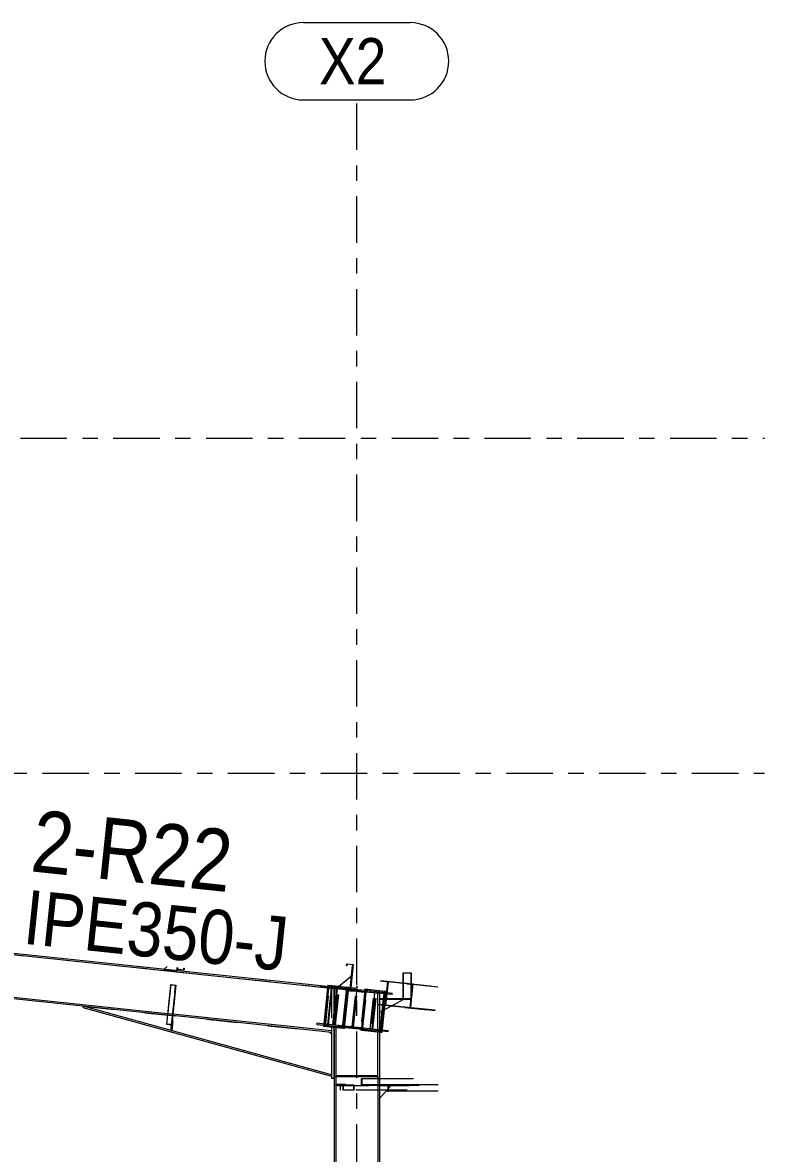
# Model space of a CAD drawing. Header units: millimetres. Extents: x -49 to 773, y -82 to 492.
# Drawn here: x 538.6 to 586.6, y 67.3 to 140.4 of the extents above; entities that cross this region are included whole.
import ezdxf

# ---------------------------------------------------------------- set-up
doc = ezdxf.new("R2010")
doc.units = ezdxf.units.MM
for name, pattern in [('XKITLINE00', [0]), ('XKITLINE02', [4, 2, -2]), ('XKITLINE03', [6, 3, -1, 1, -1])]:
    doc.linetypes.add(name, pattern=pattern)
for name, color, linetype, lineweight in [('Part', 2, 'Continuous', 0), ('PartMark', 7, 'Continuous', 0), ('S-grid', 1, 'Continuous', 0)]:
    doc.layers.add(name, color=color, linetype=linetype, lineweight=lineweight)
doc.styles.add('ARIAL', font='ARIAL.TTF')

# ---------------------------------------------------------------- blocks, each defined once
blk = doc.blocks.new('*A1')
at = {"layer": 'Part'}
blk.add_hatch(color=3, dxfattribs=at).paths.add_polyline_path([(549.015, 79.157), (549.027, 79.266), (549.042, 79.265), (549.028, 79.14), (548.614, 79.184), (548.772, 80.677), (548.387, 80.718), (548.376, 80.609), (548.361, 80.61), (548.374, 80.735), (548.788, 80.691), (548.631, 79.197)], flags=17)
blk = doc.blocks.new('*A3')
at = {"layer": 'Part'}
blk.add_hatch(color=3, dxfattribs=at).paths.add_polyline_path([(548.173, 78.182), (548.176, 78.205), (548.507, 78.17), (548.459, 77.716), (548.443, 77.718), (548.488, 78.149)], flags=17)
blk = doc.blocks.new('*A5')
at = {"layer": 'Part'}
blk.add_hatch(color=3, dxfattribs=at).paths.add_polyline_path([(559.695, 71.692), (559.695, 71.708), (560.038, 71.708), (560.038, 71.375), (560.021, 71.375), (560.021, 71.692)], flags=17)
blk = doc.blocks.new('*A83')
at = {"layer": 'Part'}
blk.add_hatch(color=3, dxfattribs=at).paths.add_polyline_path([(560.528, 72.11), (560.528, 71.723), (562.243, 71.723), (562.243, 71.307), (562.1, 71.307), (562.1, 71.322), (562.226, 71.322), (562.226, 71.708), (560.511, 71.708), (560.511, 72.125), (560.654, 72.125), (560.654, 72.11)], flags=17)
blk = doc.blocks.new('*A86')
at = {"layer": 'Part'}
blk.add_hatch(color=3, dxfattribs=at).paths.add_polyline_path([(560.203, 77.977), (560.215, 78.086), (560.23, 78.085), (560.216, 77.96), (559.802, 78.004), (559.96, 79.497), (559.575, 79.538), (559.563, 79.429), (559.549, 79.43), (559.562, 79.554), (559.976, 79.511), (559.819, 78.017)], flags=17)
blk = doc.blocks.new('*A87')
at = {"layer": 'Part'}
blk.add_hatch(color=3, dxfattribs=at).paths.add_polyline_path([(549.015, 79.157), (549.027, 79.266), (549.042, 79.265), (549.028, 79.14), (548.614, 79.184), (548.772, 80.677), (548.387, 80.718), (548.376, 80.609), (548.361, 80.61), (548.374, 80.735), (548.788, 80.691), (548.631, 79.197)], flags=17)
blk = doc.blocks.new('*A89')
at = {"layer": 'Part'}
blk.add_hatch(color=3, dxfattribs=at).paths.add_polyline_path([(561.757, 78.427), (561.759, 78.443), (562.232, 78.394), (562.071, 76.861), (561.597, 76.91), (561.599, 76.927), (562.053, 76.879), (562.212, 78.379)], flags=17)
blk = doc.blocks.new('*A90')
at = {"layer": 'Part'}
blk.add_hatch(color=3, dxfattribs=at).paths.add_polyline_path([(560.536, 72.11), (560.536, 71.723), (562.25, 71.723), (562.25, 71.307), (562.107, 71.307), (562.107, 71.322), (562.233, 71.322), (562.233, 71.708), (560.519, 71.708), (560.519, 72.125), (560.661, 72.125), (560.661, 72.11)], flags=17)
blk = doc.blocks.new('*A93')
at = {"layer": 'Part'}
blk.add_hatch(color=3, dxfattribs=at).paths.add_polyline_path([(557.88, 78.048), (557.887, 78.122), (559.309, 77.972), (559.301, 77.898), (558.621, 77.969), (558.375, 75.632), (559.055, 75.561), (559.047, 75.486), (557.625, 75.636), (557.633, 75.711), (558.313, 75.639), (558.56, 77.976)], flags=17)
blk = doc.blocks.new('*A480')
at = {"layer": 'S-grid', "color": 1, "linetype": 'XKITLINE03', "lineweight": 0}
blk.add_line((316.464, 113.542), (586.562, 113.542), dxfattribs=at)
blk = doc.blocks.new('*A481')
at = {"layer": 'S-grid', "color": 1, "linetype": 'XKITLINE03', "lineweight": 0}
blk.add_line((521.88, 91.875), (586.562, 91.875), dxfattribs=at)
blk = doc.blocks.new('*A484')
at = {"layer": 'Part', "color": 2, "linetype": 'XKITLINE00', "lineweight": 0}
for p, q in [((548.614, 79.184), (548.626, 79.3)), ((549.028, 79.14), (548.614, 79.184)), ((548.641, 79.299), (548.631, 79.197)), ((548.631, 79.197), (549.015, 79.157)), ((549.015, 79.157), (549.026, 79.258)), ((549.026, 79.258), (549.027, 79.266)), ((549.027, 79.266), (549.042, 79.265)), ((549.041, 79.256), (549.028, 79.14)), ((549.042, 79.265), (549.041, 79.256))]:
    blk.add_line(p, q, dxfattribs=at)
blk = doc.blocks.new('*A485')
at = {"layer": 'Part', "color": 2, "linetype": 'XKITLINE00', "lineweight": 0}
for p, q in [((542.526, 76.81), (542.501, 76.721)), ((558.567, 72.379), (542.526, 76.81)), ((542.501, 76.721), (558.567, 72.284)), ((558.567, 74.996), (558.446, 75.13))]:
    blk.add_line(p, q, dxfattribs=at)
at = {"layer": 'Part', "color": 7, "linetype": 'XKITLINE02', "lineweight": 0}
for p, q in [((542.526, 76.81), (558.446, 75.13)), ((558.567, 74.996), (558.567, 72.284))]:
    blk.add_line(p, q, dxfattribs=at)
blk = doc.blocks.new('*A486')
at = {"layer": 'Part', "color": 7, "linetype": 'XKITLINE02', "lineweight": 0}
for p, q in [((528.866, 78.25), (529.172, 81.151)), ((558.567, 77.958), (529.163, 81.06)), ((558.567, 78.051), (557.887, 78.122)), ((558.567, 78.051), (558.567, 75.118)), ((548.299, 76.201), (547.968, 76.236)), ((548.309, 76.292), (547.978, 76.327))]:
    blk.add_line(p, q, dxfattribs=at)
at = {"layer": 'Part', "color": 2, "linetype": 'XKITLINE00', "lineweight": 0}
for p, q in [((558.312, 77.985), (529.163, 81.06)), ((557.887, 78.122), (529.172, 81.151)), ((547.968, 76.236), (528.866, 78.25)), ((547.978, 76.327), (528.876, 78.342)), ((558.567, 75.118), (548.299, 76.201)), ((558.567, 75.21), (548.309, 76.292))]:
    blk.add_line(p, q, dxfattribs=at)
blk = doc.blocks.new('*A495')
at = {"layer": 'Part', "color": 2, "linetype": 'XKITLINE00', "lineweight": 0}
for p, q in [((548.198, 75.243), (548.238, 75.623)), ((548.305, 75.86), (548.24, 75.239)), ((548.264, 75.864), (548.305, 75.86)), ((548.24, 75.239), (548.198, 75.243))]:
    blk.add_line(p, q, dxfattribs=at)
at = {"layer": 'Part', "color": 7, "linetype": 'XKITLINE02', "lineweight": 0}
for p, q in [((548.212, 75.367), (548.253, 75.363)), ((548.238, 75.623), (548.264, 75.864))]:
    blk.add_line(p, q, dxfattribs=at)
blk = doc.blocks.new('*A496')
at = {"layer": 'Part', "color": 7, "linetype": 'XKITLINE02', "lineweight": 0}
for p, q in [((548.264, 75.864), (548.198, 75.243)), ((548.212, 75.367), (548.253, 75.363)), ((548.24, 75.239), (548.305, 75.86)), ((548.305, 75.86), (548.264, 75.864)), ((548.198, 75.243), (548.24, 75.239))]:
    blk.add_line(p, q, dxfattribs=at)
blk = doc.blocks.new('*A497')
at = {"layer": 'Part', "color": 7, "linetype": 'XKITLINE02', "lineweight": 0}
for p, q in [((548.176, 78.205), (547.905, 75.644)), ((548.488, 78.149), (548.196, 75.38)), ((548.213, 75.378), (548.507, 78.17)), ((547.905, 75.644), (548.22, 75.61)), ((547.907, 75.656), (548.238, 75.621)), ((548.196, 75.38), (548.213, 75.378))]:
    blk.add_line(p, q, dxfattribs=at)
blk = doc.blocks.new('*A498')
at = {"layer": 'Part', "color": 2, "linetype": 'XKITLINE00', "lineweight": 0}
blk.add_line((547.955, 79.371), (547.735, 79.193), dxfattribs=at)
at = {"layer": 'Part', "color": 7, "linetype": 'XKITLINE02', "lineweight": 0}
for p, q in [((547.735, 79.193), (548.564, 79.106)), ((548.564, 79.106), (548.585, 79.304))]:
    blk.add_line(p, q, dxfattribs=at)
blk = doc.blocks.new('*A499')
at = {"layer": 'Part', "color": 2, "linetype": 'XKITLINE00', "lineweight": 0}
for p, q in [((548.585, 79.304), (548.564, 79.106)), ((548.614, 79.184), (548.605, 79.101))]:
    blk.add_line(p, q, dxfattribs=at)
at = {"layer": 'Part', "color": 7, "linetype": 'XKITLINE02', "lineweight": 0}
for p, q in [((548.605, 79.101), (548.564, 79.106)), ((548.614, 79.184), (548.626, 79.3))]:
    blk.add_line(p, q, dxfattribs=at)
blk = doc.blocks.new('*A504')
at = {"layer": 'Part', "color": 2, "linetype": 'XKITLINE00', "lineweight": 0}
for p, q in [((548.173, 78.182), (547.905, 75.644)), ((548.173, 78.182), (548.176, 78.205)), ((548.488, 78.149), (548.173, 78.182)), ((548.176, 78.205), (548.507, 78.17)), ((548.443, 77.718), (548.196, 75.38)), ((548.507, 78.17), (548.238, 75.623)), ((548.443, 77.718), (548.488, 78.149)), ((548.443, 77.718), (548.459, 77.716)), ((547.905, 75.644), (548.22, 75.61)), ((548.196, 75.38), (548.213, 75.378))]:
    blk.add_line(p, q, dxfattribs=at)
at = {"layer": 'Part', "color": 7, "linetype": 'XKITLINE02', "lineweight": 0}
for p, q in [((548.238, 75.621), (547.907, 75.656)), ((548.238, 75.623), (548.213, 75.378))]:
    blk.add_line(p, q, dxfattribs=at)
blk = doc.blocks.new('*A506')
at = {"layer": 'Part', "color": 7, "linetype": 'XKITLINE02', "lineweight": 0}
for p, q in [((561.667, 71.667), (561.667, 70.833)), ((562.392, 71.667), (561.667, 71.667)), ((562.226, 71.476), (562.392, 71.667))]:
    blk.add_line(p, q, dxfattribs=at)
at = {"layer": 'Part', "color": 2, "linetype": 'XKITLINE00', "lineweight": 0}
blk.add_line((562.226, 71.476), (561.667, 70.833), dxfattribs=at)
blk = doc.blocks.new('*A507')
at = {"layer": 'Part', "color": 7, "linetype": 'XKITLINE02', "lineweight": 0}
for p, q in [((563.637, 71.708), (561.667, 71.708)), ((561.667, 71.708), (561.667, 71.667)), ((563.637, 71.667), (562.226, 71.667)), ((562.26, 71.667), (562.26, 71.708)), ((563.114, 71.667), (563.114, 71.708)), ((563.637, 71.667), (563.637, 71.708))]:
    blk.add_line(p, q, dxfattribs=at)
at = {"layer": 'Part', "color": 2, "linetype": 'XKITLINE00', "lineweight": 0}
for p, q in [((562.226, 71.667), (561.667, 71.667)), ((561.981, 71.667), (561.981, 71.708))]:
    blk.add_line(p, q, dxfattribs=at)
blk = doc.blocks.new('*A508')
at = {"layer": 'Part', "color": 7, "linetype": 'XKITLINE02', "lineweight": 0}
for p, q in [((558.976, 71.708), (558.976, 71.692)), ((563.471, 71.708), (558.976, 71.708)), ((558.976, 71.692), (563.44, 71.692)), ((559.146, 71.375), (559.146, 71.692)), ((559.155, 71.375), (559.155, 71.708)), ((562.138, 71.375), (559.146, 71.375)), ((563.471, 71.375), (562.226, 71.375))]:
    blk.add_line(p, q, dxfattribs=at)
at = {"layer": 'Part', "color": 2, "linetype": 'XKITLINE00', "lineweight": 0}
blk.add_line((562.226, 71.375), (562.138, 71.375), dxfattribs=at)
blk = doc.blocks.new('*A509')
at = {"layer": 'Part', "color": 2, "linetype": 'XKITLINE00', "lineweight": 0}
for p, q in [((559.029, 71.708), (559.029, 71.692)), ((559.029, 71.692), (559.695, 71.692)), ((560.038, 71.708), (559.126, 71.708)), ((559.336, 71.375), (559.336, 71.692)), ((559.695, 71.692), (559.695, 71.708)), ((560.021, 71.692), (559.695, 71.692)), ((560.021, 71.375), (560.021, 71.692)), ((560.038, 71.375), (560.038, 71.708)), ((560.038, 71.375), (559.336, 71.375))]:
    blk.add_line(p, q, dxfattribs=at)
at = {"layer": 'Part', "color": 7, "linetype": 'XKITLINE02', "lineweight": 0}
for p, q in [((559.126, 71.708), (559.029, 71.708)), ((559.352, 71.375), (559.352, 71.708))]:
    blk.add_line(p, q, dxfattribs=at)
blk = doc.blocks.new('*A510')
at = {"layer": 'Part', "color": 7, "linetype": 'XKITLINE02', "lineweight": 0}
for p, q in [((559.467, 71.75), (558.842, 71.75)), ((558.842, 71.75), (558.842, 71.708)), ((558.842, 71.708), (559.467, 71.708)), ((558.967, 71.708), (558.967, 71.75)), ((559.467, 71.708), (559.467, 71.75))]:
    blk.add_line(p, q, dxfattribs=at)
blk = doc.blocks.new('*A511')
at = {"layer": 'Part', "color": 2, "linetype": 'XKITLINE00', "lineweight": 0}
for p, q in [((559.467, 71.75), (558.842, 71.75)), ((559.126, 71.708), (558.842, 71.708)), ((559.467, 71.708), (559.467, 71.75))]:
    blk.add_line(p, q, dxfattribs=at)
at = {"layer": 'Part', "color": 7, "linetype": 'XKITLINE02', "lineweight": 0}
for p, q in [((558.842, 71.708), (558.842, 71.75)), ((558.967, 71.708), (558.967, 71.75)), ((559.467, 71.708), (559.126, 71.708))]:
    blk.add_line(p, q, dxfattribs=at)
blk = doc.blocks.new('*A512')
at = {"layer": 'Part', "color": 7, "linetype": 'XKITLINE02', "lineweight": 0}
for p, q in [((559.919, 77.908), (559.911, 77.833)), ((559.911, 77.833), (561.668, 77.648)), ((561.675, 77.723), (559.919, 77.908)), ((559.939, 75.467), (560.18, 77.755)), ((560.001, 75.461), (560.242, 77.748)), ((560.646, 77.705), (560.18, 77.755)), ((560.59, 77.762), (560.585, 77.712)), ((560.651, 77.755), (560.646, 77.705)), ((560.793, 77.74), (560.801, 77.815)), ((561.068, 75.348), (561.314, 77.685)), ((561.361, 77.68), (561.115, 75.343)), ((561.331, 77.684), (561.338, 77.758)), ((559.26, 75.539), (559.252, 75.464)), ((559.252, 75.464), (561.627, 75.214)), ((561.635, 75.288), (559.26, 75.539)), ((560.539, 75.329), (560.547, 75.403)), ((560.672, 75.315), (560.68, 75.389)), ((561.627, 75.214), (561.635, 75.288))]:
    blk.add_line(p, q, dxfattribs=at)
at = {"layer": 'Part', "color": 2, "linetype": 'XKITLINE00', "lineweight": 0}
for p, q in [((561.882, 77.625), (561.668, 77.648)), ((561.89, 77.7), (561.675, 77.723)), ((561.882, 77.625), (561.89, 77.7))]:
    blk.add_line(p, q, dxfattribs=at)
blk = doc.blocks.new('*A513')
at = {"layer": 'Part', "color": 7, "linetype": 'XKITLINE02', "lineweight": 0}
for p, q in [((560.806, 77.898), (560.526, 75.246)), ((560.586, 75.24), (560.866, 77.892)), ((562.031, 77.769), (560.806, 77.898)), ((561.988, 77.282), (561.909, 76.539)), ((562.049, 77.282), (561.974, 76.575)), ((561.751, 75.117), (560.526, 75.246))]:
    blk.add_line(p, q, dxfattribs=at)
at = {"layer": 'Part', "color": 2, "linetype": 'XKITLINE00', "lineweight": 0}
for p, q in [((562.039, 77.768), (561.988, 77.282)), ((562.099, 77.762), (562.031, 77.769)), ((562.099, 77.762), (562.049, 77.282)), ((561.909, 76.539), (561.759, 75.116)), ((561.974, 76.575), (561.819, 75.11)), ((561.819, 75.11), (561.751, 75.117))]:
    blk.add_line(p, q, dxfattribs=at)
blk = doc.blocks.new('*A514')
at = {"layer": 'Part', "color": 7, "linetype": 'XKITLINE02', "lineweight": 0}
for p, q in [((560.729, 77.822), (560.458, 75.253)), ((560.518, 75.247), (560.798, 77.899)), ((561.919, 77.282), (561.836, 76.5)), ((561.98, 77.282), (561.901, 76.535)), ((561.667, 75.126), (560.458, 75.253))]:
    blk.add_line(p, q, dxfattribs=at)
at = {"layer": 'Part', "color": 2, "linetype": 'XKITLINE00', "lineweight": 0}
for p, q in [((560.737, 77.905), (560.729, 77.822)), ((562.031, 77.769), (560.737, 77.905)), ((561.971, 77.775), (561.919, 77.282)), ((562.031, 77.769), (561.98, 77.282)), ((561.836, 76.5), (561.691, 75.123)), ((561.901, 76.535), (561.751, 75.117)), ((561.751, 75.117), (561.667, 75.126))]:
    blk.add_line(p, q, dxfattribs=at)
blk = doc.blocks.new('*A515')
at = {"layer": 'Part', "color": 7, "linetype": 'XKITLINE02', "lineweight": 0}
for p, q in [((558.399, 78.152), (558.119, 75.5)), ((558.179, 75.494), (558.459, 78.146)), ((559.622, 78.023), (558.399, 78.152)), ((559.343, 75.371), (558.119, 75.5))]:
    blk.add_line(p, q, dxfattribs=at)
at = {"layer": 'Part', "color": 2, "linetype": 'XKITLINE00', "lineweight": 0}
for p, q in [((559.351, 75.37), (559.63, 78.022)), ((559.411, 75.364), (559.691, 78.016)), ((559.691, 78.016), (559.622, 78.023)), ((559.411, 75.364), (559.343, 75.371))]:
    blk.add_line(p, q, dxfattribs=at)
blk = doc.blocks.new('*A516')
at = {"layer": 'Part', "color": 2, "linetype": 'XKITLINE00', "lineweight": 0}
for p, q in [((558.314, 78.002), (558.067, 75.665)), ((558.33, 78.159), (558.321, 78.076)), ((559.622, 78.023), (558.33, 78.159)), ((559.282, 75.377), (559.562, 78.029)), ((559.343, 75.371), (559.622, 78.023)), ((558.059, 75.59), (558.051, 75.507)), ((559.343, 75.371), (558.051, 75.507))]:
    blk.add_line(p, q, dxfattribs=at)
at = {"layer": 'Part', "color": 7, "linetype": 'XKITLINE02', "lineweight": 0}
for p, q in [((558.111, 75.501), (558.391, 78.153)), ((558.321, 78.076), (558.314, 78.002)), ((558.067, 75.665), (558.059, 75.59))]:
    blk.add_line(p, q, dxfattribs=at)
blk = doc.blocks.new('*A517')
at = {"layer": 'Part', "color": 7, "linetype": 'XKITLINE02', "lineweight": 0}
for p, q in [((558.515, 77.981), (558.523, 78.055)), ((559.674, 77.858), (558.515, 77.981)), ((559.682, 77.933), (558.523, 78.055)), ((558.788, 75.589), (559.035, 77.926)), ((558.835, 75.584), (559.082, 77.921)), ((559.067, 77.922), (559.075, 77.997)), ((559.602, 77.866), (559.61, 77.941)), ((559.742, 77.801), (559.747, 77.851)), ((559.803, 77.794), (559.742, 77.801)), ((559.907, 75.471), (560.148, 77.758)), ((558.26, 75.569), (558.268, 75.644)), ((558.26, 75.569), (559.42, 75.447)), ((559.428, 75.521), (558.268, 75.644)), ((559.219, 75.468), (559.227, 75.542)), ((559.347, 75.454), (559.355, 75.529))]:
    blk.add_line(p, q, dxfattribs=at)
at = {"layer": 'Part', "color": 2, "linetype": 'XKITLINE00', "lineweight": 0}
for p, q in [((560.489, 77.772), (559.674, 77.858)), ((560.497, 77.847), (559.682, 77.933)), ((559.803, 77.794), (559.809, 77.844)), ((560.21, 77.752), (559.803, 77.794)), ((559.969, 75.464), (560.21, 77.752)), ((560.489, 77.772), (560.497, 77.847)), ((560.641, 75.318), (559.42, 75.447)), ((560.649, 75.392), (559.428, 75.521)), ((560.649, 75.392), (560.641, 75.318))]:
    blk.add_line(p, q, dxfattribs=at)
blk = doc.blocks.new('*A518')
at = {"layer": 'Part', "color": 2, "linetype": 'XKITLINE00', "lineweight": 0}
blk.add_line((559.015, 78.087), (559.839, 78.754), dxfattribs=at)
at = {"layer": 'Part', "color": 7, "linetype": 'XKITLINE02', "lineweight": 0}
for p, q in [((559.839, 78.754), (559.752, 77.926)), ((558.923, 78.013), (559.015, 78.087)), ((559.752, 77.926), (558.923, 78.013))]:
    blk.add_line(p, q, dxfattribs=at)
blk = doc.blocks.new('*A519')
at = {"layer": 'Part', "color": 2, "linetype": 'XKITLINE00', "lineweight": 0}
for p, q in [((559.909, 79.417), (559.752, 77.926)), ((559.951, 79.413), (559.909, 79.417)), ((559.802, 78.004), (559.793, 77.921))]:
    blk.add_line(p, q, dxfattribs=at)
at = {"layer": 'Part', "color": 7, "linetype": 'XKITLINE02', "lineweight": 0}
for p, q in [((559.802, 78.004), (559.951, 79.413)), ((559.793, 77.921), (559.752, 77.926))]:
    blk.add_line(p, q, dxfattribs=at)
blk = doc.blocks.new('*A520')
at = {"layer": 'Part', "color": 7, "linetype": 'XKITLINE02', "lineweight": 0}
for p, q in [((558.567, 78.134), (558.567, 75.21)), ((558.567, 78.134), (558.571, 78.134)), ((558.571, 78.134), (558.567, 78.134)), ((558.733, 78.117), (558.733, 75.435))]:
    blk.add_line(p, q, dxfattribs=at)
at = {"layer": 'Part', "color": 2, "linetype": 'XKITLINE00', "lineweight": 0}
for p, q in [((558.571, 78.134), (558.733, 78.134)), ((558.733, 78.134), (558.733, 78.117)), ((558.567, 75.453), (558.567, 72.134)), ((558.733, 75.435), (558.733, 72.134)), ((558.733, 72.134), (558.567, 72.134))]:
    blk.add_line(p, q, dxfattribs=at)
blk = doc.blocks.new('*A521')
at = {"layer": 'Part', "color": 7, "linetype": 'XKITLINE02', "lineweight": 0}
for p, q in [((561.575, 72.317), (558.842, 72.317)), ((558.842, 72.317), (558.842, 72.234)), ((561.575, 72.234), (558.842, 72.234)), ((558.967, 72.234), (558.967, 72.317)), ((561.45, 72.234), (561.45, 72.317)), ((561.575, 72.234), (561.575, 72.317))]:
    blk.add_line(p, q, dxfattribs=at)
blk = doc.blocks.new('*A522')
at = {"layer": 'Part', "color": 2, "linetype": 'XKITLINE00', "lineweight": 0}
for p, q in [((561.575, 72.317), (558.842, 72.317)), ((561.575, 72.234), (558.842, 72.234))]:
    blk.add_line(p, q, dxfattribs=at)
at = {"layer": 'Part', "color": 7, "linetype": 'XKITLINE02', "lineweight": 0}
for p, q in [((558.842, 72.234), (558.842, 72.317)), ((558.967, 72.234), (558.967, 72.317)), ((561.45, 72.234), (561.45, 72.317)), ((561.575, 72.234), (561.575, 72.317))]:
    blk.add_line(p, q, dxfattribs=at)
blk = doc.blocks.new('*A523')
at = {"layer": 'Part', "color": 7, "linetype": 'XKITLINE02', "lineweight": 0}
for p, q in [((558.75, 77.947), (558.759, 78.03)), ((559.808, 77.836), (558.75, 77.947)), ((558.759, 78.03), (560.497, 77.847))]:
    blk.add_line(p, q, dxfattribs=at)
at = {"layer": 'Part', "color": 2, "linetype": 'XKITLINE00', "lineweight": 0}
for p, q in [((561.667, 77.64), (559.808, 77.836)), ((561.675, 77.723), (560.497, 77.847)), ((561.667, 77.64), (561.675, 77.723))]:
    blk.add_line(p, q, dxfattribs=at)
blk = doc.blocks.new('*A524')
at = {"layer": 'Part', "color": 2, "linetype": 'XKITLINE00', "lineweight": 0}
for p, q in [((563.749, 78.945), (563.189, 78.945)), ((563.189, 78.945), (563.189, 77.282)), ((563.226, 77.282), (563.226, 78.945)), ((563.749, 77.282), (563.749, 78.945)), ((563.189, 77.282), (563.749, 77.282))]:
    blk.add_line(p, q, dxfattribs=at)
at = {"layer": 'Part', "color": 7, "linetype": 'XKITLINE02', "lineweight": 0}
blk.add_line((563.713, 77.282), (563.713, 78.945), dxfattribs=at)
blk = doc.blocks.new('*A525')
at = {"layer": 'Part', "color": 7, "linetype": 'XKITLINE02', "lineweight": 0}
for p, q in [((561.667, 77.241), (561.667, 76.407)), ((563.197, 77.241), (561.667, 77.241)), ((562.432, 76.824), (563.197, 77.241))]:
    blk.add_line(p, q, dxfattribs=at)
at = {"layer": 'Part', "color": 2, "linetype": 'XKITLINE00', "lineweight": 0}
blk.add_line((562.432, 76.824), (561.667, 76.407), dxfattribs=at)
blk = doc.blocks.new('*A526')
at = {"layer": 'Part', "color": 2, "linetype": 'XKITLINE00', "lineweight": 0}
for p, q in [((562.096, 77.282), (561.667, 77.282)), ((562.092, 77.241), (561.667, 77.241)), ((561.981, 77.241), (561.981, 77.282)), ((563.749, 77.241), (563.09, 77.241)), ((563.749, 77.282), (563.094, 77.282)), ((563.226, 77.241), (563.226, 77.282)), ((563.749, 77.241), (563.749, 77.282))]:
    blk.add_line(p, q, dxfattribs=at)
at = {"layer": 'Part', "color": 7, "linetype": 'XKITLINE02', "lineweight": 0}
for p, q in [((561.667, 77.282), (561.667, 77.241)), ((563.09, 77.241), (562.092, 77.241)), ((563.094, 77.282), (562.096, 77.282)), ((562.26, 77.241), (562.26, 77.282))]:
    blk.add_line(p, q, dxfattribs=at)
blk = doc.blocks.new('*A789')
at = {"layer": 'S-grid', "color": 1, "linetype": 'XKITLINE03', "lineweight": 0}
blk.add_line((560.208, -5.82), (560.208, 135.409), dxfattribs=at)
at = {"layer": 'S-grid', "color": 3, "style": 'ARIAL', "width": 0.85}
blk.add_text('X2', height=3, dxfattribs=at).set_placement((557.761, 136.409))
blk = doc.blocks.new('*A790')
at = {"layer": 'S-grid', "color": 1, "linetype": 'XKITLINE00', "lineweight": 0}
for p, q in [((556.761, 140.409), (563.655, 140.409)), ((556.761, 135.409), (563.655, 135.409))]:
    blk.add_line(p, q, dxfattribs=at)
for centre, start, end in [((556.761, 137.909), 90, 270), ((563.655, 137.909), 270, 90)]:
    blk.add_arc(centre, 2.5, start, end, dxfattribs=at)
blk = doc.blocks.new('*A815')
at = {"layer": 'Part', "color": 7, "linetype": 'XKITLINE02', "lineweight": 0}
for p, q in [((563.474, 78.269), (563.472, 78.252)), ((563.472, 78.252), (563.82, 78.216)), ((564.971, 78.1), (563.472, 78.252)), ((563.749, 78.24), (563.474, 78.269)), ((563.749, 78.241), (563.474, 78.269)), ((563.82, 78.216), (563.663, 76.715)), ((565.426, 78.053), (563.82, 78.216)), ((563.749, 77.398), (563.733, 77.241)), ((563.315, 76.752), (563.314, 76.736)), ((563.314, 76.736), (563.676, 76.697)), ((563.314, 76.736), (564.811, 76.584)), ((563.663, 76.715), (563.315, 76.752)), ((564.813, 76.6), (563.315, 76.752)), ((565.268, 76.553), (563.663, 76.715))]:
    blk.add_line(p, q, dxfattribs=at)
at = {"layer": 'Part', "color": 2, "linetype": 'XKITLINE00', "lineweight": 0}
for p, q in [((564.973, 78.117), (563.749, 78.241)), ((563.836, 78.231), (563.749, 78.24)), ((563.836, 78.231), (563.749, 77.398)), ((563.836, 78.231), (565.447, 78.067)), ((563.733, 77.241), (563.676, 76.697)), ((563.676, 76.697), (565.285, 76.534))]:
    blk.add_line(p, q, dxfattribs=at)
blk = doc.blocks.new('*A816')
at = {"layer": 'Part', "color": 2, "linetype": 'XKITLINE00', "lineweight": 0}
for p, q in [((560.511, 71.708), (560.511, 72.125)), ((560.654, 72.125), (560.511, 72.125)), ((562.226, 71.708), (560.511, 71.708)), ((560.528, 72.11), (560.528, 71.723)), ((560.654, 72.11), (560.528, 72.11)), ((560.528, 71.723), (562.243, 71.723)), ((560.654, 72.125), (560.654, 72.11)), ((562.226, 71.322), (562.226, 71.708)), ((562.243, 71.723), (562.243, 71.307)), ((563.874, 72.125), (562.669, 72.125)), ((563.874, 72.11), (562.669, 72.11)), ((565.463, 71.723), (563.888, 71.723)), ((562.1, 71.307), (562.1, 71.322)), ((562.226, 71.322), (562.1, 71.322)), ((562.243, 71.307), (562.1, 71.307)), ((565.463, 71.307), (563.888, 71.307))]:
    blk.add_line(p, q, dxfattribs=at)
at = {"layer": 'Part', "color": 7, "linetype": 'XKITLINE02', "lineweight": 0}
for p, q in [((560.661, 72.125), (560.654, 72.125)), ((562.669, 72.125), (560.654, 72.125)), ((560.654, 72.11), (560.661, 72.11)), ((562.669, 72.11), (560.654, 72.11)), ((562.226, 71.708), (565.446, 71.708)), ((562.243, 71.723), (562.25, 71.723)), ((562.25, 71.723), (562.243, 71.723)), ((563.888, 71.723), (562.25, 71.723)), ((565.446, 71.322), (562.226, 71.322)), ((562.243, 71.307), (562.25, 71.307)), ((563.888, 71.307), (562.243, 71.307))]:
    blk.add_line(p, q, dxfattribs=at)
blk = doc.blocks.new('*A819')
at = {"layer": 'Part', "color": 2, "linetype": 'XKITLINE00', "lineweight": 0}
for p, q in [((559.549, 79.43), (559.562, 79.554)), ((559.563, 79.429), (559.549, 79.43)), ((559.562, 79.554), (559.976, 79.511)), ((559.575, 79.538), (559.563, 79.429)), ((559.96, 79.497), (559.575, 79.538)), ((559.802, 78.004), (559.96, 79.497)), ((559.976, 79.511), (559.819, 78.017)), ((560.216, 77.96), (559.802, 78.004)), ((559.819, 78.017), (560.203, 77.977)), ((560.203, 77.977), (560.215, 78.086)), ((560.215, 78.086), (560.23, 78.085)), ((560.23, 78.085), (560.216, 77.96))]:
    blk.add_line(p, q, dxfattribs=at)
blk = doc.blocks.new('*A820')
at = {"layer": 'Part', "color": 2, "linetype": 'XKITLINE00', "lineweight": 0}
for p, q in [((548.614, 79.184), (548.626, 79.3)), ((549.028, 79.14), (548.614, 79.184)), ((548.641, 79.299), (548.631, 79.197)), ((548.631, 79.197), (549.015, 79.157)), ((549.015, 79.157), (549.026, 79.258)), ((549.026, 79.258), (549.027, 79.266)), ((549.027, 79.266), (549.042, 79.265)), ((549.041, 79.256), (549.028, 79.14)), ((549.042, 79.265), (549.041, 79.256))]:
    blk.add_line(p, q, dxfattribs=at)
blk = doc.blocks.new('*A822')
at = {"layer": 'Part', "color": 7, "linetype": 'XKITLINE02', "lineweight": 0}
for p, q in [((560.922, 77.727), (560.929, 77.801)), ((562.082, 77.604), (560.922, 77.727)), ((562.09, 77.679), (560.929, 77.801)), ((561.196, 75.335), (561.442, 77.672)), ((561.243, 75.33), (561.489, 77.667)), ((562.01, 77.612), (562.018, 77.687)), ((562.511, 77.559), (562.129, 77.599)), ((562.519, 77.634), (562.137, 77.674)), ((560.675, 75.39), (560.667, 75.315)), ((561.828, 75.193), (560.667, 75.315)), ((561.836, 75.267), (560.675, 75.39)), ((561.756, 75.2), (561.763, 75.275))]:
    blk.add_line(p, q, dxfattribs=at)
at = {"layer": 'Part', "color": 2, "linetype": 'XKITLINE00', "lineweight": 0}
for p, q in [((562.129, 77.599), (562.082, 77.604)), ((562.137, 77.674), (562.09, 77.679)), ((562.257, 75.147), (561.828, 75.193)), ((562.264, 75.222), (561.836, 75.267))]:
    blk.add_line(p, q, dxfattribs=at)
blk = doc.blocks.new('*A823')
at = {"layer": 'Part', "color": 2, "linetype": 'XKITLINE00', "lineweight": 0}
for p, q in [((561.757, 78.427), (561.759, 78.443)), ((562.212, 78.379), (561.757, 78.427)), ((563.189, 78.298), (561.759, 78.443)), ((561.759, 78.443), (562.232, 78.394)), ((562.053, 76.879), (562.212, 78.379)), ((562.232, 78.394), (562.071, 76.861)), ((563.189, 78.297), (562.232, 78.394)), ((563.836, 78.231), (563.749, 78.24)), ((563.836, 78.231), (563.749, 78.239)), ((563.836, 78.231), (563.749, 77.399)), ((561.597, 76.91), (561.599, 76.927)), ((562.071, 76.861), (561.597, 76.91)), ((562.054, 76.881), (561.599, 76.927)), ((561.599, 76.927), (562.053, 76.879)), ((563.676, 76.697), (562.071, 76.861)), ((563.733, 77.241), (563.676, 76.697))]:
    blk.add_line(p, q, dxfattribs=at)
at = {"layer": 'Part', "color": 7, "linetype": 'XKITLINE02', "lineweight": 0}
for p, q in [((563.472, 78.252), (561.757, 78.427)), ((563.82, 78.216), (562.212, 78.379)), ((563.473, 78.269), (563.189, 78.298)), ((563.749, 78.239), (563.189, 78.297)), ((563.472, 78.252), (563.473, 78.269)), ((563.82, 78.216), (563.472, 78.252)), ((563.749, 78.24), (563.473, 78.269)), ((563.663, 76.715), (563.82, 78.216)), ((563.313, 76.736), (561.597, 76.91)), ((563.663, 76.715), (562.053, 76.879)), ((563.315, 76.752), (562.054, 76.881)), ((563.749, 77.399), (563.733, 77.241)), ((563.313, 76.736), (563.315, 76.752)), ((563.676, 76.697), (563.313, 76.736)), ((563.315, 76.752), (563.663, 76.715))]:
    blk.add_line(p, q, dxfattribs=at)
blk = doc.blocks.new('*A824')
at = {"layer": 'Part', "color": 2, "linetype": 'XKITLINE00', "lineweight": 0}
for p, q in [((560.519, 71.708), (560.519, 72.125)), ((562.669, 72.125), (560.519, 72.125)), ((560.519, 71.708), (562.233, 71.708)), ((562.669, 72.11), (560.536, 72.11)), ((560.536, 72.11), (560.536, 71.723)), ((563.888, 71.723), (560.536, 71.723)), ((560.661, 72.11), (560.661, 72.125)), ((562.233, 71.322), (562.233, 71.708)), ((562.25, 71.307), (562.25, 71.723)), ((562.107, 71.307), (562.107, 71.322)), ((562.233, 71.322), (562.107, 71.322)), ((563.888, 71.307), (562.107, 71.307))]:
    blk.add_line(p, q, dxfattribs=at)
at = {"layer": 'Part', "color": 7, "linetype": 'XKITLINE02', "lineweight": 0}
for p, q in [((562.233, 71.708), (565.44, 71.708)), ((563.869, 72.11), (562.573, 72.11)), ((563.869, 72.125), (562.669, 72.125)), ((565.457, 71.723), (563.888, 71.723)), ((565.44, 71.322), (562.233, 71.322)), ((565.457, 71.307), (563.888, 71.307))]:
    blk.add_line(p, q, dxfattribs=at)
blk = doc.blocks.new('*A827')
at = {"layer": 'Part', "color": 2, "linetype": 'XKITLINE00', "lineweight": 0}
for p, q in [((557.88, 78.048), (557.887, 78.122)), ((558.56, 77.976), (557.88, 78.048)), ((557.887, 78.122), (559.481, 77.954)), ((558.56, 77.976), (558.313, 75.639)), ((558.375, 75.632), (558.621, 77.969)), ((559.473, 77.88), (558.621, 77.969)), ((558.707, 75.597), (558.953, 77.934)), ((559.301, 77.898), (559.309, 77.972)), ((559.481, 77.954), (559.473, 77.88)), ((557.633, 75.711), (557.625, 75.636)), ((557.625, 75.636), (559.219, 75.468)), ((558.313, 75.639), (557.633, 75.711)), ((559.226, 75.542), (558.375, 75.632)), ((559.047, 75.486), (559.055, 75.561)), ((559.219, 75.468), (559.226, 75.542))]:
    blk.add_line(p, q, dxfattribs=at)
at = {"layer": 'Part', "color": 7, "linetype": 'XKITLINE02', "lineweight": 0}
for p, q in [((558.386, 77.994), (558.394, 78.069)), ((558.621, 77.969), (558.56, 77.976)), ((558.659, 75.602), (558.906, 77.939)), ((558.132, 75.583), (558.14, 75.657)), ((558.313, 75.639), (558.375, 75.632)), ((559.219, 75.468), (559.047, 75.486))]:
    blk.add_line(p, q, dxfattribs=at)
blk = doc.blocks.new('*A829')
at = {"layer": 'Part', "color": 7, "linetype": 'XKITLINE02', "lineweight": 0}
for p, q in [((558.75, 77.947), (558.75, 75.434)), ((561.575, 77.649), (558.75, 77.947)), ((558.842, 77.938), (558.842, 75.424)), ((561.667, 76.92), (561.667, 76.903)), ((561.575, 72.234), (561.575, 71.708)), ((561.667, 72.125), (561.667, 71.708)), ((561.575, 61.292), (561.575, 60.875)), ((561.667, 61.292), (561.667, 60.875)), ((561.575, 50.458), (561.575, 50.042)), ((561.667, 50.458), (561.667, 50.042)), ((561.667, 16.833), (558.75, 16.833))]:
    blk.add_line(p, q, dxfattribs=at)
at = {"layer": 'Part', "color": 2, "linetype": 'XKITLINE00', "lineweight": 0}
for p, q in [((561.667, 77.64), (561.575, 77.649)), ((561.575, 72.125), (561.575, 77.649)), ((561.667, 77.64), (561.667, 76.92)), ((561.667, 76.903), (561.667, 72.125)), ((558.75, 75.434), (558.75, 16.833)), ((558.842, 75.424), (558.842, 16.833)), ((561.575, 71.708), (561.575, 61.292)), ((561.667, 71.708), (561.667, 61.292)), ((561.575, 60.875), (561.575, 50.458)), ((561.667, 60.875), (561.667, 50.458)), ((561.575, 50.042), (561.575, 16.833)), ((561.667, 50.042), (561.667, 16.833))]:
    blk.add_line(p, q, dxfattribs=at)
blk = doc.blocks.new('*A2049')
at = {"layer": 'PartMark', "color": 3, "style": 'ARIAL', "width": 0.85}
blk.add_text('2-R22', height=4, rotation=-6.02179, dxfattribs=at).set_placement((539.044, 85.54))
at = {"layer": 'PartMark', "color": 7, "style": 'ARIAL', "width": 0.85}
blk.add_text('IPE350-J', height=3.5, rotation=-6.02179, dxfattribs=at).set_placement((538.551, 80.866))

msp = doc.modelspace()

# ---------------------------------------------------------------- block references
at = {"lineweight": 0}
for name in ['*A790', '*A789', '*A480', '*A481', '*A2049', '*A486', '*A1', '*A87', '*A498', '*A499', '*A484', '*A820', '*A86', '*A819', '*A519', '*A518', '*A89', '*A823', '*A524', '*A815', '*A497', '*A504', '*A3', '*A93', '*A827', '*A516', '*A515', '*A517', '*A520', '*A523', '*A829', '*A512', '*A514', '*A513', '*A822', '*A485', '*A526', '*A525', '*A495', '*A496', '*A521', '*A522', '*A510', '*A511', '*A508', '*A509', '*A5', '*A83', '*A816', '*A90', '*A824', '*A507', '*A506']:
    msp.add_blockref(name, (0, 0), dxfattribs=at)

doc.saveas('drawing.dxf')
